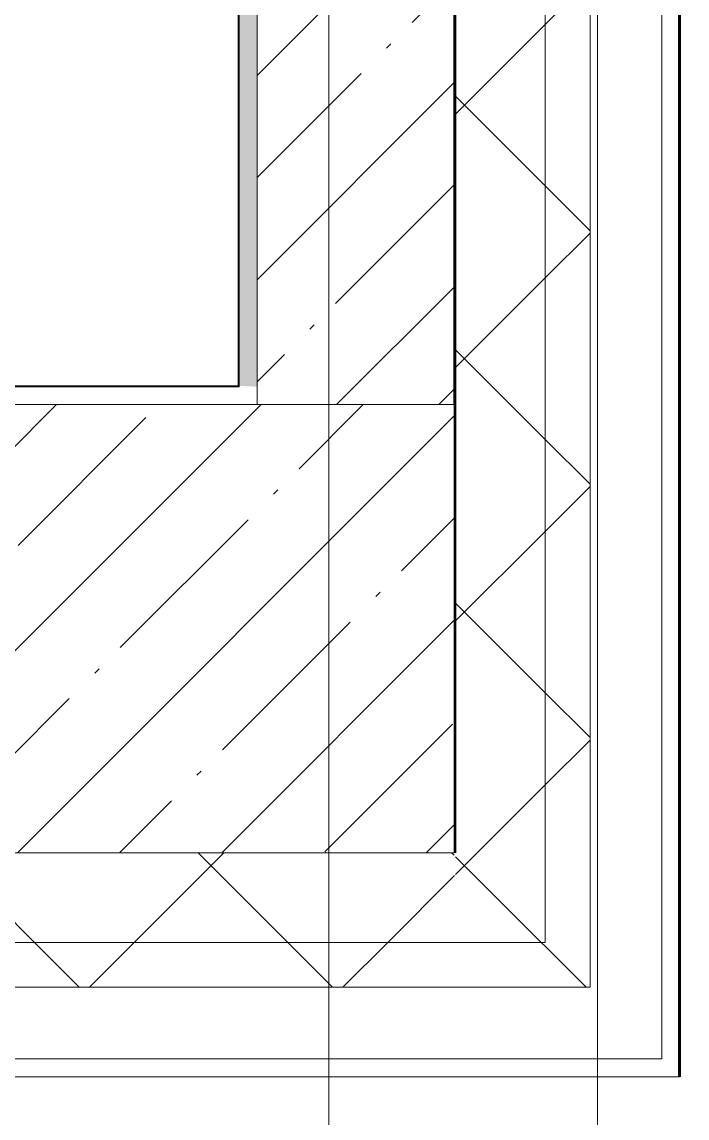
# Model space of a CAD drawing. Header units: millimetres. Extents: x 3914 to 443608, y -156176 to 78197.
# Drawn here: x 399637 to 400380, y -142723 to -141500 of the extents above; entities that cross this region are included whole.
import ezdxf

# ---------------------------------------------------------------- set-up
doc = ezdxf.new("R2010")
doc.units = ezdxf.units.MM
for name, color, linetype, lineweight in [('0) клиннинг', 90, 'Continuous', 60), ('A-FLOR', 7, 'Continuous', 9), ('A-WALL', 7, 'Continuous', 5), ('A-WALL-1', 7, 'Continuous', 35), ('I-WALL', 7, 'Continuous', 5), ('S-COLS', 7, 'Continuous', 9), ('S-COLS-1', 7, 'Continuous', 5), ('Оси', 7, 'Continuous', 9)]:
    doc.layers.add(name, color=color, linetype=linetype, lineweight=lineweight)
doc.layers.add('A-WALL-FNSH-1', color=9, linetype='Continuous', lineweight=5, true_color=0x808080)
pattern_1 = [(45, (315419.7002605966, -145976.6792454126), (-141.4213562373095, 141.4213562373095), []), (135, (315419.7002605966, -145976.6792454126), (-141.4213562373095, -141.4213562373095), [])]

# ---------------------------------------------------------------- blocks, each defined once
blk = doc.blocks.new('BSC_Колонна _Прямоугольная - 500х500-V629-Объем проектирования 3 этажа')
at = {"layer": 'S-COLS-1'}
h = blk.add_hatch(dxfattribs=at)
h.set_pattern_fill('FP_174', color=256, style=0, pattern_type=2)
h.set_pattern_definition([(45, (-84450, -3800), (-114.0492527375783, 114.0492527375783), []), (45, (-84335.951, -3800), (-114.0492527375783, 114.0492527375783), [201.613, -40.323, 6.706, -33.617])])
h.paths.add_polyline_path([(-245.0855722271267, -249.9999999999951), (250.0000000000991, -249.9998851437439), (250.0000000000991, 250.0000000000125), (-249.9999999999258, 250.0000000000125), (-249.9999999999258, -249.9999198633922)])
for p, q in [((250.0000000000001, 250), (-250.0000000000001, 249.9999999999993)), ((-250.0000000000001, 249.9999999999993), (-249.9999999999954, -249.9999999999999)), ((249.9999999999998, -249.999999999992), (250.0000000000001, 250)), ((-249.9999999999954, -249.9999999999999), (249.9999999999998, -249.999999999992))]:
    blk.add_line(p, q, dxfattribs=at)

msp = doc.modelspace()

# ---------------------------------------------------------------- hatches: boundary and pattern name
at = {"layer": 'A-WALL'}
h = msp.add_hatch(dxfattribs=at)
h.set_pattern_fill('FP_24', color=256, style=0, pattern_type=2)
h.set_pattern_definition(pattern_1)
h.paths.add_polyline_path([(400221.3012582858, -142526.6792454146), (400221.3012582858, -135734.6792400774), (400121.3012582859, -135734.6792400774), (400121.3012582859, -142526.6792454146)])
h = msp.add_hatch(dxfattribs=at)
h.set_pattern_fill('FP_24', color=256, style=0, pattern_type=2)
h.set_pattern_definition(pattern_1)
h.paths.add_polyline_path([(400271.3012582859, -142576.6792454147), (400271.3012582859, -135734.6792400774), (400221.3012582858, -135734.6792400774), (400221.3012582858, -142576.6792454147)])
h = msp.add_hatch(dxfattribs=at)
h.set_pattern_fill('FP_24', color=256, style=0, pattern_type=2)
h.set_pattern_definition(pattern_1)
h.paths.add_polyline_path([(399899.7002394614, -142526.6792454146), (400121.3012582859, -142526.6792454146), (400119.7002077721, -142426.6793602709), (399519.7002462824, -142426.6792801343), (399519.7002462824, -142526.6792454146), (399896.5586329839, -142526.6792454146)])
h.paths.add_polyline_path([(398619.7002462824, -142526.6792454146), (398619.7002462824, -142426.6792801343), (397719.7002462824, -142426.6792801343), (397721.0066534712, -142526.6792454146), (398536.8386457885, -142526.6792454146)])
h.paths.add_polyline_path([(396289.700259316, -142526.6792454146), (396819.7002462824, -142526.6792454146), (396819.7002462824, -142426.6792801343), (395499.7002605972, -142426.6792801343), (395499.7002605972, -142526.6792454146), (396269.700259316, -142526.6792454146)])
h.paths.add_polyline_path([(392282.1267046894, -142526.6792454146), (392499.7002605972, -142526.6792454146), (392499.7002605972, -142426.6792801343), (391119.7002535744, -142426.6792454146), (391119.7002535744, -142526.6792454146), (391419.7002277598, -142526.6792454146)])
h = msp.add_hatch(dxfattribs=at)
h.set_pattern_fill('FP_24', color=256, style=0, pattern_type=2)
h.set_pattern_definition(pattern_1)
h.paths.add_polyline_path([(399896.5586329839, -142576.6792454147), (400221.3012582858, -142576.6792454147), (400221.3012582858, -142526.6792454146), (399519.7002462824, -142526.6792454146), (399519.7002462824, -142576.6792454147)])
h.paths.add_polyline_path([(397719.7002462824, -142576.6792454147), (398619.7002462824, -142576.6792454147), (398619.7002462824, -142526.6792454146), (397719.7002462824, -142526.6792454146), (397719.7002462824, -142546.2299478503)])
h.paths.add_polyline_path([(396633.2306637149, -142576.6792454146), (396819.7002462824, -142576.6792454146), (396819.7002462824, -142526.6792454146), (395499.7002605972, -142526.6792454146), (395499.7002605972, -142576.6792454146), (395545.4546739585, -142576.6792454146)])
h.paths.add_polyline_path([(392499.7002605972, -142576.6792454146), (392499.7002605972, -142526.6792454146), (391119.7002535744, -142526.6792454146), (391119.7002535744, -142576.6792454146), (392282.1267046894, -142576.6792454146)])
at = {"layer": 'I-WALL'}
h = msp.add_hatch(dxfattribs=at)
h.set_pattern_fill('FP_1', color=256, style=0, pattern_type=2)
h.set_pattern_definition([(45, (315419.7002605966, -145976.6792454126), (-114.0492527375783, 114.0492527375783), []), (45, (315533.7492605966, -145976.6792454126), (-114.0492527375783, 114.0492527375783), [201.612, -40.322, 6.706, -33.617])])
h.paths.add_polyline_path([(399899.7589962326, -141926.6792801343), (400119.7002077721, -141926.6776752452), (400119.700259316, -130826.6791747847), (399899.700259316, -130826.6791747847), (399899.700259316, -141926.6792801343)])
h = msp.add_hatch(dxfattribs=at)
h.set_pattern_fill('FP_191', color=256, style=0, pattern_type=2)
h.set_pattern_definition([(0, (315419.7002605966, -145976.6792454126), (243.84, 60.96), [20.117, -162.763, 20.117, -162.763, -975.36]), (0, (315419.7002605966, -145976.6792454126), (243.84, 60.96), [-365.76, 20.117, -345.643, 20.117, -162.763, -426.72]), (0, (315419.7002605966, -145976.6792454126), (243.84, 60.96), [-914.4, 20.117, -101.803, 20.117, -284.683]), (120, (315511.1402605966, -145946.1992454126), (-174.7129086146993, 180.6916344587976), [20.11699999999998, -162.7629999999999, 20.11699999999998, -162.7629999999999, -975.3599999999994]), (120, (315511.1402605966, -145946.1992454126), (-174.7129086146993, 180.6916344587976), [-365.7599999999997, 20.11699999999998, -345.6429999999997, 20.11699999999998, -162.7629999999999, -426.7199999999997]), (120, (315511.1402605966, -145946.1992454126), (-174.7129086146993, 180.6916344587976), [-914.3999999999994, 20.11699999999998, -101.8029999999999, 20.11699999999998, -284.6829999999997]), (240, (315541.6202605966, -145824.2792454126), (-69.12709138530056, -241.6516344587975), [20.117, -162.763, 20.117, -162.763, -975.36]), (240, (315541.6202605966, -145824.2792454126), (-69.12709138530056, -241.6516344587975), [-365.76, 20.117, -345.643, 20.117, -162.763, -426.72]), (240, (315541.6202605966, -145824.2792454126), (-69.12709138530056, -241.6516344587975), [-914.4, 20.117, -101.803, 20.117, -284.683])])
h.paths.add_polyline_path([(399899.7002394614, -141906.6793602709), (399899.7002394614, -135076.6798251526), (399879.700259316, -135076.6794434038), (399879.700259316, -141905.6793602709), (399896.5586329839, -141906.5222789543)])

# ---------------------------------------------------------------- linework, layer by layer
at = {"layer": '0) клиннинг'}
msp.add_lwpolyline([(400371.3012582858, -142676.6792454147), (400371.3012582858, -135783.6792400774)], dxfattribs=at)
at = {"layer": 'A-FLOR'}
for p, q in [((399879.7002593159, -135097.6794434039), (399879.7002593159, -141905.6793602709)), ((399879.7002593159, -141906.6793602709), (399599.700207772, -141906.6793602709))]:
    msp.add_line(p, q, dxfattribs=at)
at = {"layer": 'A-WALL'}
for p, q in [((399899.7002593159, -141926.6793602709), (399899.7002593159, -135076.6794434039)), ((400221.3012582858, -135734.6792400774), (400221.3012582858, -142526.6792454147)), ((400271.3012582858, -135734.6792400774), (400271.3012582858, -142576.6792454147)), ((400351.3012582858, -135734.6792400774), (400351.3012582858, -142656.6792454147)), ((399879.7002593158, -141905.6793602709), (399879.7002593159, -141906.6793602709)), ((399519.7002462823, -142526.6792454147), (400221.3012582858, -142526.6792454147)), ((399519.7002462823, -142576.6792454147), (400271.3012582858, -142576.6792454147)), ((399519.7002462823, -142656.6792454146), (400351.3012582858, -142656.6792454147))]:
    msp.add_line(p, q, dxfattribs=at)
at = {"layer": 'A-WALL-1'}
for p, q in [((400119.7002593159, -141926.6792801343), (400119.7002593159, -130826.6791747847)), ((400121.3012582858, -135734.6792400774), (400121.3012582858, -142426.6792454147))]:
    msp.add_line(p, q, dxfattribs=at)
at = {"layer": 'A-WALL-FNSH-1'}
for p, q in [((399878.7002593159, -135097.6794434039), (399878.7002593158, -141905.6793602709)), ((400371.3012582858, -142676.6792454147), (400371.3012582858, -135734.6792400774)), ((399598.700207772, -141905.6793602709), (399879.7002593158, -141905.6793602709)), ((399519.7002462823, -142676.6792454147), (400371.3012582858, -142676.6792454147))]:
    msp.add_line(p, q, dxfattribs=at)
at = {"layer": 'Оси'}
for points in [[(399979.7002262391, -147882.9378361125), (399979.7002262391, -142882.9378361125), (399979.7002262392, -129061.5820034453), (399979.7002262392, -124061.5820034453)], [(401224.2332353264, -147882.9378361125), (401224.2332353264, -147293.0282511418), (400279.7002262399, -146612.9378361125), (400279.7002262399, -141612.9378361125), (400279.7002262399, -129061.5820034453), (400279.70022624, -124061.5820034453)]]:
    msp.add_lwpolyline(points, dxfattribs=at)

# ---------------------------------------------------------------- block references
at = {"layer": 'S-COLS'}
msp.add_blockref('BSC_Колонна _Прямоугольная - 500х500-V629-Объем проектирования 3 этажа', (399869.700207772, -142176.6793602709), dxfattribs=at)

doc.saveas('drawing.dxf')
